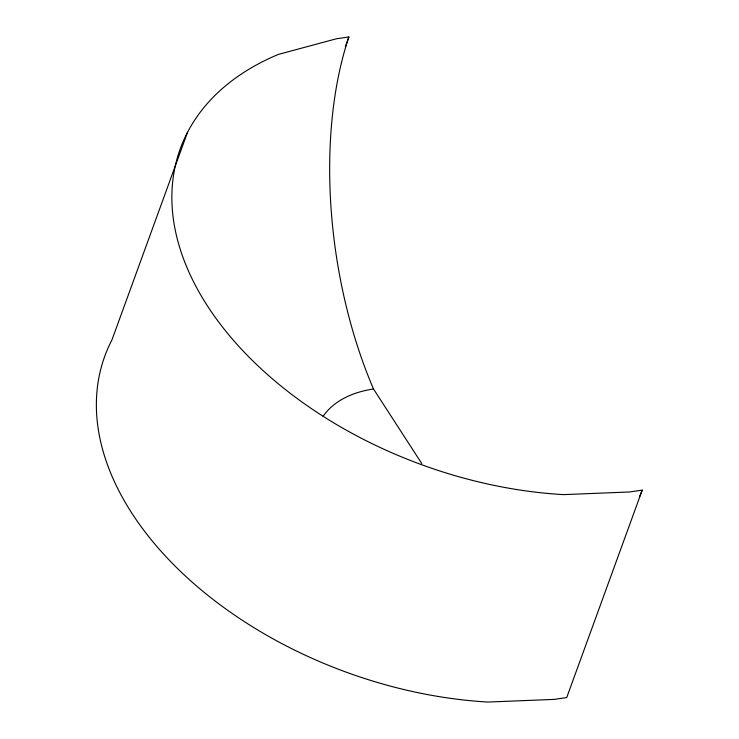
<?xml version="1.0" encoding="UTF-8"?>
<svg xmlns="http://www.w3.org/2000/svg" width="739" height="739" viewBox="0 0 739 739"><rect width="100%" height="100%" fill="white"/><g stroke="black" fill="none" stroke-linecap="round" stroke-linejoin="round"><path stroke-width="1.11" d="M187.512 132.336L112.014 339.764A335.515 214.319 20 0 0 487.971 702.05L554.213 699.39L566.73 697.551L642.228 490.123L629.711 491.971L563.469 494.622A335.515 214.319 20 0 1 207.428 305.881A335.515 214.319 20 0 1 278.492 54.372L336.365 38.788L348.882 36.95A296.681 147.338 81.6 0 0 373.509 389L421.775 463.565M345.344 46.677L348.882 36.95M323.128 416.325A111.201 71.027 20 0 1 373.509 389M642.228 490.123A296.681 147.338 81.6 0 1 639.632 496.451"/></g></svg>
